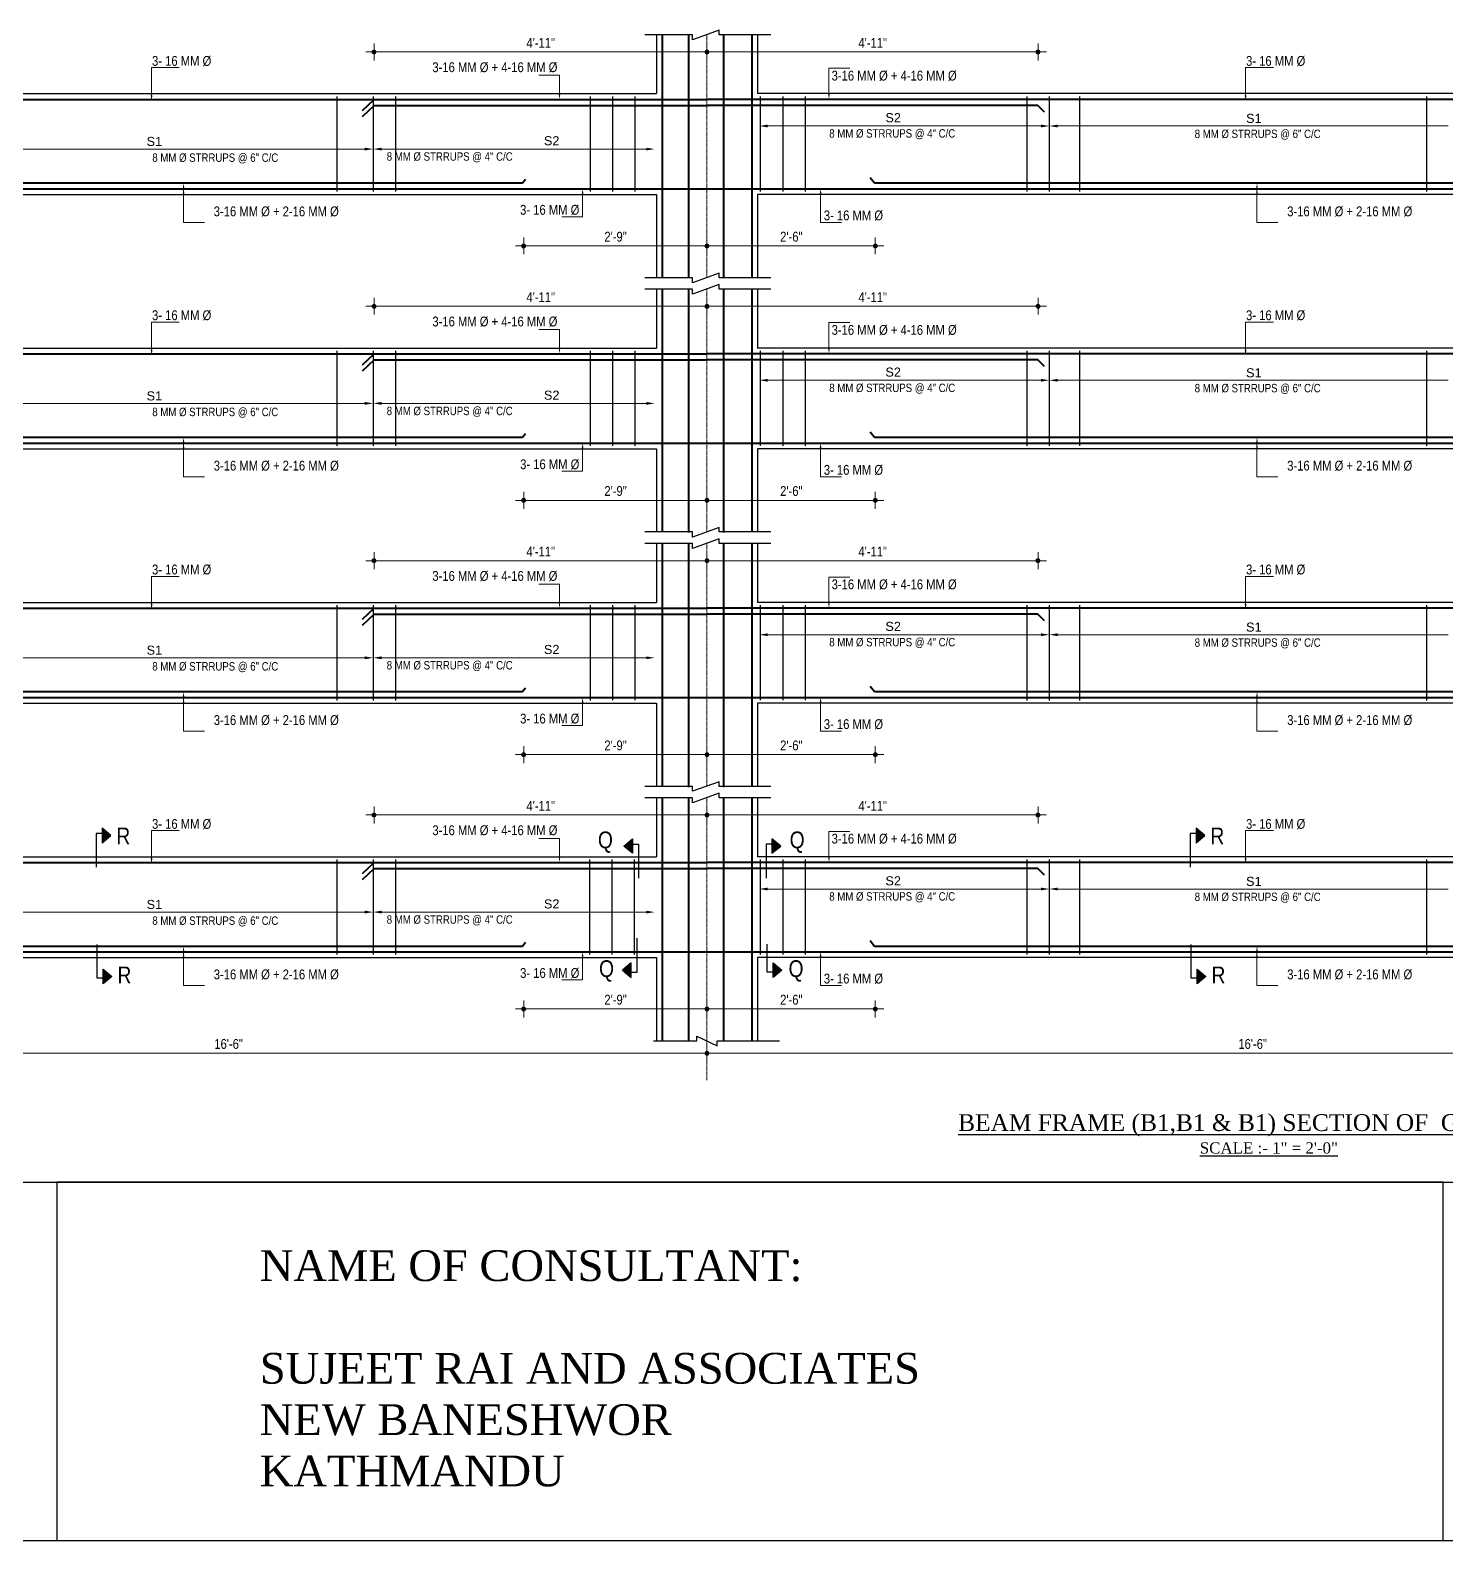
# Model space of a CAD drawing. Header units: inches. Extents: x 57837 to 133168, y 6972 to 27776.
# Drawn here: x 66956 to 67967, y 12808 to 13888 of the extents above; entities that cross this region are included whole.
import ezdxf

# ---------------------------------------------------------------- set-up
doc = ezdxf.new("R2010")
doc.units = ezdxf.units.IN
doc.header["$MEASUREMENT"] = 0
doc.linetypes.add('CENTER', pattern=[2, 1.25, -0.25, 0.25, -0.25])
doc.linetypes.add('CENTER2', pattern=[1.125, 0.75, -0.125, 0.125, -0.125])
for name, color, linetype, lineweight in [('CENTER', 9, 'CENTER', 5), ('DIM', 2, 'Continuous', 13), ('ROD', 1, 'Continuous', 40), ('STIRRUPS', 4, 'Continuous', 30)]:
    doc.layers.add(name, color=color, linetype=linetype, lineweight=lineweight)
for name, color, linetype in [('elevation', 3, 'Continuous'), ('text', 255, 'Continuous'), ('walls', 32, 'Continuous')]:
    doc.layers.add(name, color=color, linetype=linetype)
doc.styles.add('Arial', font='arial.ttf', dxfattribs={"height": 6.5})
doc.styles.get("Standard").update_dxf_attribs({"font": 'ARIALN.TTF', "height": 7})
doc.styles.add('style1', font='times.ttf', dxfattribs={"height": 8})

msp = doc.modelspace()

# ---------------------------------------------------------------- hatches: boundary and pattern name
at = {"lineweight": 13}
h = msp.add_hatch(color=256, dxfattribs=at)
edge = h.paths.add_edge_path()
edge.add_arc((67201.7, 13872), 1.42, 180, 540)
h = msp.add_hatch(color=256, dxfattribs=at)
edge = h.paths.add_edge_path()
edge.add_arc((67439.5, 13872), 1.42, 180, 540)
h = msp.add_hatch(color=256, dxfattribs=at)
edge = h.paths.add_edge_path()
edge.add_arc((67439.5, 13872), 1.42, 0, 360)
h = msp.add_hatch(color=256, dxfattribs=at)
edge = h.paths.add_edge_path()
edge.add_arc((67676.1, 13872), 1.42, 0, 360)
h = msp.add_hatch(color=256, dxfattribs=at)
edge = h.paths.add_edge_path()
edge.add_arc((67308.6, 13733.4), 1.42, 180, 540)
h = msp.add_hatch(color=256, dxfattribs=at)
edge = h.paths.add_edge_path()
edge.add_arc((67439.5, 13733.4), 1.42, 180, 540)
h = msp.add_hatch(color=256, dxfattribs=at)
edge = h.paths.add_edge_path()
edge.add_arc((67439.5, 13733.4), 1.42, 0, 360)
h = msp.add_hatch(color=256, dxfattribs=at)
edge = h.paths.add_edge_path()
edge.add_arc((67559.8, 13733.4), 1.42, 0, 360)
h = msp.add_hatch(color=256, dxfattribs=at)
edge = h.paths.add_edge_path()
edge.add_arc((67201.7, 13690.3), 1.42, 180, 540)
h = msp.add_hatch(color=256, dxfattribs=at)
edge = h.paths.add_edge_path()
edge.add_arc((67439.5, 13690.3), 1.42, 180, 540)
h = msp.add_hatch(color=256, dxfattribs=at)
edge = h.paths.add_edge_path()
edge.add_arc((67439.5, 13690.3), 1.42, 0, 360)
h = msp.add_hatch(color=256, dxfattribs=at)
edge = h.paths.add_edge_path()
edge.add_arc((67676.1, 13690.3), 1.42, 0, 360)
h = msp.add_hatch(color=256, dxfattribs=at)
edge = h.paths.add_edge_path()
edge.add_arc((67308.6, 13551.6), 1.42, 180, 540)
h = msp.add_hatch(color=256, dxfattribs=at)
edge = h.paths.add_edge_path()
edge.add_arc((67439.5, 13551.6), 1.42, 0, 360)
h = msp.add_hatch(color=256, dxfattribs=at)
edge = h.paths.add_edge_path()
edge.add_arc((67439.5, 13551.6), 1.42, 180, 540)
h = msp.add_hatch(color=256, dxfattribs=at)
edge = h.paths.add_edge_path()
edge.add_arc((67559.8, 13551.6), 1.42, 0, 360)
h = msp.add_hatch(color=256, dxfattribs=at)
edge = h.paths.add_edge_path()
edge.add_arc((67201.7, 13508.5), 1.42, 180, 540)
h = msp.add_hatch(color=256, dxfattribs=at)
edge = h.paths.add_edge_path()
edge.add_arc((67439.5, 13508.5), 1.42, 180, 540)
h = msp.add_hatch(color=256, dxfattribs=at)
edge = h.paths.add_edge_path()
edge.add_arc((67439.5, 13508.5), 1.42, 0, 360)
h = msp.add_hatch(color=256, dxfattribs=at)
edge = h.paths.add_edge_path()
edge.add_arc((67676.1, 13508.5), 1.42, 0, 360)
h = msp.add_hatch(color=256, dxfattribs=at)
edge = h.paths.add_edge_path()
edge.add_arc((67308.6, 13369.9), 1.42, 180, 540)
h = msp.add_hatch(color=256, dxfattribs=at)
edge = h.paths.add_edge_path()
edge.add_arc((67439.5, 13369.9), 1.42, 0, 360)
h = msp.add_hatch(color=256, dxfattribs=at)
edge = h.paths.add_edge_path()
edge.add_arc((67439.5, 13369.9), 1.42, 180, 540)
h = msp.add_hatch(color=256, dxfattribs=at)
edge = h.paths.add_edge_path()
edge.add_arc((67559.8, 13369.9), 1.42, 0, 360)
h = msp.add_hatch(color=256, dxfattribs=at)
edge = h.paths.add_edge_path()
edge.add_arc((67201.7, 13326.8), 1.42, 180, 540)
h = msp.add_hatch(color=256, dxfattribs=at)
edge = h.paths.add_edge_path()
edge.add_arc((67439.5, 13326.8), 1.42, 180, 540)
h = msp.add_hatch(color=256, dxfattribs=at)
edge = h.paths.add_edge_path()
edge.add_arc((67439.5, 13326.8), 1.42, 0, 360)
h = msp.add_hatch(color=256, dxfattribs=at)
edge = h.paths.add_edge_path()
edge.add_arc((67676.1, 13326.8), 1.42, 0, 360)
h = msp.add_hatch(color=256, dxfattribs=at)
edge = h.paths.add_edge_path()
edge.add_arc((67308.6, 13188.2), 1.42, 180, 540)
h = msp.add_hatch(color=256, dxfattribs=at)
edge = h.paths.add_edge_path()
edge.add_arc((67439.5, 13188.2), 1.42, 0, 360)
h = msp.add_hatch(color=256, dxfattribs=at)
edge = h.paths.add_edge_path()
edge.add_arc((67439.5, 13188.2), 1.42, 180, 540)
h = msp.add_hatch(color=256, dxfattribs=at)
edge = h.paths.add_edge_path()
edge.add_arc((67559.8, 13188.2), 1.42, 0, 360)
h = msp.add_hatch(color=256, dxfattribs=at)
edge = h.paths.add_edge_path()
edge.add_arc((67439.5, 13156.5), 1.42, 180, 540)
h = msp.add_hatch(color=256, dxfattribs=at)
edge = h.paths.add_edge_path()
edge.add_arc((67439.5, 13156.5), 1.42, 0, 360)
at = {"layer": 'text'}
for points in [[(67013.5, 13312.2), (67007.3, 13317.4), (67007.3, 13307)], [(67380, 13304.6), (67386.2, 13309.8), (67386.2, 13299.4)], [(67492.2, 13304.6), (67485.9, 13309.8), (67485.9, 13299.4)], [(67795.2, 13312.2), (67789, 13317.4), (67789, 13307)], [(67014.3, 13211.4), (67008.1, 13206.2), (67008.1, 13216.6)], [(67379.2, 13215.9), (67385.4, 13210.7), (67385.4, 13221.1)], [(67493, 13215.9), (67486.7, 13210.7), (67486.7, 13221.1)], [(67796, 13211.4), (67789.8, 13206.2), (67789.8, 13216.6)]]:
    msp.add_hatch(color=256, dxfattribs=at).paths.add_polyline_path(points)

# ---------------------------------------------------------------- linework, layer by layer
for p, q in [((67403.5, 13884.3), (67403.5, 13842.2)), ((67403.5, 13884.3), (67403.5, 13842.2)), ((67475.5, 13884.3), (67475.5, 13842.2)), ((67475.5, 13884.3), (67475.5, 13842.2)), ((67475.5, 13884.3), (67475.5, 13842.2)), ((67475.5, 13884.3), (67475.5, 13842.5)), ((67475.5, 13884.3), (67475.5, 13842.2)), ((66732.3, 13842.2), (67403.5, 13842.2)), ((68135.9, 13842.2), (67475.5, 13842.2)), ((66684.4, 13770.2), (67403.5, 13770.2)), ((67403.5, 13770.2), (67403.5, 13710.7)), ((67403.5, 13770.2), (67403.5, 13710.7)), ((67403.5, 13770.2), (67403.5, 13710.7)), ((67475.5, 13770.2), (67475.5, 13710.7)), ((68183.8, 13770.2), (67475.5, 13770.2)), ((67475.5, 13770.2), (67475.5, 13710.7)), ((67475.5, 13770.2), (67475.5, 13710.7)), ((67475.5, 13770.2), (67475.5, 13710.7)), ((67403.5, 13702.6), (67403.5, 13660.4)), ((67403.5, 13702.6), (67403.5, 13660.4)), ((67475.5, 13702.6), (67475.5, 13660.4)), ((67475.5, 13702.6), (67475.5, 13660.4)), ((67475.5, 13702.6), (67475.5, 13660.4)), ((67475.5, 13702.6), (67475.5, 13660.8)), ((67475.5, 13702.6), (67475.5, 13660.4)), ((66732.3, 13660.4), (67403.5, 13660.4)), ((68135.9, 13660.4), (67475.5, 13660.4)), ((66684.4, 13588.4), (67403.5, 13588.4)), ((67403.5, 13588.4), (67403.5, 13529)), ((67403.5, 13588.4), (67403.5, 13529)), ((67403.5, 13588.4), (67403.5, 13529)), ((67475.5, 13588.4), (67475.5, 13529)), ((68183.8, 13588.4), (67475.5, 13588.4)), ((67475.5, 13588.4), (67475.5, 13529)), ((67475.5, 13588.4), (67475.5, 13529)), ((67475.5, 13588.4), (67475.5, 13529)), ((67403.5, 13520.8), (67403.5, 13478.7)), ((67403.5, 13520.8), (67403.5, 13478.7)), ((67475.5, 13520.8), (67475.5, 13478.7)), ((67475.5, 13520.8), (67475.5, 13478.7)), ((67475.5, 13520.8), (67475.5, 13478.7)), ((67475.5, 13520.8), (67475.5, 13479.1)), ((67475.5, 13520.8), (67475.5, 13478.7)), ((66732.3, 13478.7), (67403.5, 13478.7)), ((68135.9, 13478.7), (67475.5, 13478.7)), ((66684.4, 13406.7), (67403.5, 13406.7)), ((67403.5, 13406.7), (67403.5, 13347.2)), ((67403.5, 13406.7), (67403.5, 13347.2)), ((67403.5, 13406.7), (67403.5, 13347.2)), ((67475.5, 13406.7), (67475.5, 13347.2)), ((68183.8, 13406.7), (67475.5, 13406.7)), ((67475.5, 13406.7), (67475.5, 13347.2)), ((67475.5, 13406.7), (67475.5, 13347.2)), ((67475.5, 13406.7), (67475.5, 13347.2)), ((67403.5, 13339.1), (67403.5, 13297)), ((67403.5, 13339.1), (67403.5, 13297)), ((67475.5, 13339.1), (67475.5, 13297)), ((67475.5, 13339.1), (67475.5, 13297)), ((67475.5, 13339.1), (67475.5, 13297)), ((67475.5, 13339.1), (67475.5, 13297.3)), ((67475.5, 13339.1), (67475.5, 13297)), ((66732.3, 13297), (67403.5, 13297)), ((68135.9, 13297), (67475.5, 13297)), ((66684.4, 13225), (67403.5, 13225)), ((67403.5, 13225), (67403.5, 13165.5)), ((67403.5, 13225), (67403.5, 13165.5)), ((67403.5, 13225), (67403.5, 13165.5)), ((67475.5, 13225), (67475.5, 13165.5)), ((68183.8, 13225), (67475.5, 13225)), ((67475.5, 13225), (67475.5, 13165.5)), ((67475.5, 13225), (67475.5, 13165.5)), ((67475.5, 13225), (67475.5, 13165.5)), ((66073.9, 13064.4), (69398.3, 13064.4)), ((67965.6, 13064.4), (66974.9, 13064.4)), ((66974.9, 13064.4), (66974.9, 12808.2)), ((67965.6, 12808.2), (67965.6, 13064.4))]:
    msp.add_line(p, q)
at = {"lineweight": 13}
for p, q in [((67207.7, 13872), (67195.7, 13872)), ((67201.7, 13866), (67201.7, 13878)), ((67445.5, 13872), (67433.5, 13872)), ((67433.5, 13872), (67445.5, 13872)), ((67439.5, 13866), (67439.5, 13878)), ((67439.5, 13878), (67439.5, 13866)), ((67670.1, 13872), (67682.1, 13872)), ((67676.1, 13878), (67676.1, 13866)), ((67314.6, 13733.4), (67302.6, 13733.4)), ((67308.6, 13727.4), (67308.6, 13739.4)), ((67445.5, 13733.4), (67433.5, 13733.4)), ((67433.5, 13733.4), (67445.5, 13733.4)), ((67439.5, 13727.4), (67439.5, 13739.4)), ((67439.5, 13739.4), (67439.5, 13727.4)), ((67553.8, 13733.4), (67565.8, 13733.4)), ((67559.8, 13739.4), (67559.8, 13727.4)), ((67207.7, 13690.3), (67195.7, 13690.3)), ((67201.7, 13684.3), (67201.7, 13696.3)), ((67445.5, 13690.3), (67433.5, 13690.3)), ((67433.5, 13690.3), (67445.5, 13690.3)), ((67439.5, 13684.3), (67439.5, 13696.3)), ((67439.5, 13696.3), (67439.5, 13684.3)), ((67670.1, 13690.3), (67682.1, 13690.3)), ((67676.1, 13696.3), (67676.1, 13684.3)), ((67308.6, 13545.6), (67308.6, 13557.6)), ((67439.5, 13557.6), (67439.5, 13545.6)), ((67439.5, 13545.6), (67439.5, 13557.6)), ((67559.8, 13557.6), (67559.8, 13545.6)), ((67314.6, 13551.6), (67302.6, 13551.6)), ((67433.5, 13551.6), (67445.5, 13551.6)), ((67445.5, 13551.6), (67433.5, 13551.6)), ((67553.8, 13551.6), (67565.8, 13551.6)), ((67201.7, 13502.5), (67201.7, 13514.5)), ((67439.5, 13502.5), (67439.5, 13514.5)), ((67439.5, 13514.5), (67439.5, 13502.5)), ((67676.1, 13514.5), (67676.1, 13502.5)), ((67207.7, 13508.5), (67195.7, 13508.5)), ((67445.5, 13508.5), (67433.5, 13508.5)), ((67433.5, 13508.5), (67445.5, 13508.5)), ((67670.1, 13508.5), (67682.1, 13508.5)), ((67308.6, 13363.9), (67308.6, 13375.9)), ((67439.5, 13375.9), (67439.5, 13363.9)), ((67439.5, 13363.9), (67439.5, 13375.9)), ((67559.8, 13375.9), (67559.8, 13363.9)), ((67314.6, 13369.9), (67302.6, 13369.9)), ((67433.5, 13369.9), (67445.5, 13369.9)), ((67445.5, 13369.9), (67433.5, 13369.9)), ((67553.8, 13369.9), (67565.8, 13369.9)), ((67201.7, 13320.8), (67201.7, 13332.8)), ((67439.5, 13320.8), (67439.5, 13332.8)), ((67439.5, 13332.8), (67439.5, 13320.8)), ((67676.1, 13332.8), (67676.1, 13320.8)), ((67207.7, 13326.8), (67195.7, 13326.8)), ((67445.5, 13326.8), (67433.5, 13326.8)), ((67433.5, 13326.8), (67445.5, 13326.8)), ((67670.1, 13326.8), (67682.1, 13326.8)), ((67308.6, 13182.2), (67308.6, 13194.2)), ((67439.5, 13194.2), (67439.5, 13182.2)), ((67439.5, 13182.2), (67439.5, 13194.2)), ((67559.8, 13194.2), (67559.8, 13182.2)), ((67314.6, 13188.2), (67302.6, 13188.2)), ((67433.5, 13188.2), (67445.5, 13188.2)), ((67445.5, 13188.2), (67433.5, 13188.2)), ((67553.8, 13188.2), (67565.8, 13188.2)), ((67439.5, 13150.5), (67439.5, 13162.5)), ((67439.5, 13162.5), (67439.5, 13150.5)), ((67445.5, 13156.5), (67433.5, 13156.5)), ((67433.5, 13156.5), (67445.5, 13156.5))]:
    msp.add_line(p, q, dxfattribs=at)
at = {"color": 1}
msp.add_line((69398.3, 12808.2), (66073.9, 12808.2), dxfattribs=at)
at = {"lineweight": 13}
for centre in [(67201.7, 13872), (67439.5, 13872), (67439.5, 13872), (67676.1, 13872), (67308.6, 13733.4), (67439.5, 13733.4), (67439.5, 13733.4), (67559.8, 13733.4), (67201.7, 13690.3), (67439.5, 13690.3), (67439.5, 13690.3), (67676.1, 13690.3), (67308.6, 13551.6), (67439.5, 13551.6), (67439.5, 13551.6), (67559.8, 13551.6), (67201.7, 13508.5), (67439.5, 13508.5), (67439.5, 13508.5), (67676.1, 13508.5), (67308.6, 13369.9), (67439.5, 13369.9), (67439.5, 13369.9), (67559.8, 13369.9), (67201.7, 13326.8), (67439.5, 13326.8), (67439.5, 13326.8), (67676.1, 13326.8), (67308.6, 13188.2), (67439.5, 13188.2), (67439.5, 13188.2), (67559.8, 13188.2), (67439.5, 13156.5), (67439.5, 13156.5)]:
    msp.add_circle(centre, 1.42, dxfattribs=at)
at = {"layer": 'CENTER', "linetype": 'CENTER2', "lineweight": 5}
for p, q in [((67439.5, 13884.5), (67439.5, 13710.5)), ((67439.5, 13702.7), (67439.5, 13528.8)), ((67439.5, 13521), (67439.5, 13347.1)), ((67439.5, 13339.3), (67439.5, 13137.4))]:
    msp.add_line(p, q, dxfattribs=at)
at = {"layer": 'DIM'}
for p, q in [((67435.5, 13872), (67205.7, 13872)), ((67672.1, 13872), (67443.5, 13872)), ((67435.5, 13733.4), (67312.6, 13733.4)), ((67443.5, 13733.4), (67555.8, 13733.4)), ((67435.5, 13690.3), (67205.7, 13690.3)), ((67672.1, 13690.3), (67443.5, 13690.3)), ((67435.5, 13551.6), (67312.6, 13551.6)), ((67443.5, 13551.6), (67555.8, 13551.6)), ((67435.5, 13508.5), (67205.7, 13508.5)), ((67672.1, 13508.5), (67443.5, 13508.5)), ((67435.5, 13369.9), (67312.6, 13369.9)), ((67443.5, 13369.9), (67555.8, 13369.9)), ((67435.5, 13326.8), (67205.7, 13326.8)), ((67672.1, 13326.8), (67443.5, 13326.8)), ((67435.5, 13188.2), (67312.6, 13188.2)), ((67443.5, 13188.2), (67555.8, 13188.2)), ((67435.5, 13156.5), (66652.4, 13156.5)), ((67443.5, 13156.5), (68215.8, 13156.5))]:
    msp.add_line(p, q, dxfattribs=at)
at = {"layer": 'DIM', "lineweight": 13}
for p, q in [((67042.7, 13841.1), (67042.7, 13860.8)), ((67042.7, 13860.8), (67062.5, 13860.8)), ((67824.4, 13841.1), (67824.4, 13860.8)), ((67824.4, 13860.8), (67844.2, 13860.8)), ((67042.7, 13659.3), (67042.7, 13679)), ((67042.7, 13679), (67062.5, 13679)), ((67824.4, 13659.3), (67824.4, 13679)), ((67824.4, 13679), (67844.2, 13679)), ((67042.7, 13477.6), (67042.7, 13497.3)), ((67042.7, 13497.3), (67062.5, 13497.3)), ((67824.4, 13477.6), (67824.4, 13497.3)), ((67824.4, 13497.3), (67844.2, 13497.3)), ((67042.7, 13295.9), (67042.7, 13315.6)), ((67042.7, 13315.6), (67062.5, 13315.6)), ((67824.4, 13295.9), (67824.4, 13315.6)), ((67824.4, 13315.6), (67844.2, 13315.6))]:
    msp.add_line(p, q, dxfattribs=at)
at = {"layer": 'DIM', "ltscale": 3}
for p, q in [((67526.7, 13842.3), (67526.7, 13860.3)), ((67526.7, 13860.3), (67541.5, 13860.3)), ((67334.1, 13855.3), (67319.3, 13855.3)), ((67334.1, 13842.3), (67334.1, 13855.3)), ((67526.7, 13660.6), (67526.7, 13678.6)), ((67526.7, 13678.6), (67541.5, 13678.6)), ((67334.1, 13673.6), (67319.3, 13673.6)), ((67334.1, 13660.6), (67334.1, 13673.6)), ((67526.7, 13478.8), (67526.7, 13496.8)), ((67526.7, 13496.8), (67541.5, 13496.8)), ((67334.1, 13491.8), (67319.3, 13491.8)), ((67334.1, 13478.8), (67334.1, 13491.8)), ((67334.1, 13310.1), (67319.3, 13310.1)), ((67334.1, 13297.1), (67334.1, 13310.1)), ((67526.7, 13297.1), (67526.7, 13315.1)), ((67526.7, 13315.1), (67541.5, 13315.1))]:
    msp.add_line(p, q, dxfattribs=at)
at = {"layer": 'DIM', "lineweight": 9}
for p, q in [((67482.9, 13819.1), (67678.1, 13819.1)), ((67969.2, 13819.1), (67690.1, 13819.1)), ((66893, 13802.6), (67195, 13802.6)), ((67396.1, 13802.6), (67207, 13802.6)), ((67482.9, 13637.4), (67678.1, 13637.4)), ((67969.2, 13637.4), (67690.1, 13637.4)), ((66893, 13620.9), (67195, 13620.9)), ((67396.1, 13620.9), (67207, 13620.9)), ((67482.9, 13455.6), (67678.1, 13455.6)), ((67969.2, 13455.6), (67690.1, 13455.6)), ((66893, 13439.1), (67195, 13439.1)), ((67396.1, 13439.1), (67207, 13439.1)), ((67482.9, 13273.9), (67678.1, 13273.9)), ((67969.2, 13273.9), (67690.1, 13273.9)), ((66893, 13257.4), (67195, 13257.4)), ((67396.1, 13257.4), (67207, 13257.4))]:
    msp.add_line(p, q, dxfattribs=at)
at = {"layer": 'DIM', "ltscale": 3, "extrusion": (0, 0, -1)}
for p, q in [((67065.5, 13774.2), (67065.5, 13750.2)), ((67832.5, 13774.2), (67832.5, 13750.2)), ((67065.5, 13770.2), (67065.5, 13750.2)), ((67350.6, 13770.2), (67350.6, 13754.2)), ((67520.7, 13770.2), (67520.7, 13750.2)), ((67832.5, 13770.2), (67832.5, 13750.2)), ((67350.6, 13754.2), (67335.8, 13754.2)), ((67065.5, 13750.2), (67080.4, 13750.2)), ((67065.5, 13750.2), (67080.4, 13750.2)), ((67520.7, 13750.2), (67535.6, 13750.2)), ((67832.5, 13750.2), (67847.4, 13750.2)), ((67832.5, 13750.2), (67847.4, 13750.2)), ((67065.5, 13592.5), (67065.5, 13568.5)), ((67832.5, 13592.5), (67832.5, 13568.5)), ((67065.5, 13588.5), (67065.5, 13568.5)), ((67350.6, 13588.5), (67350.6, 13572.5)), ((67520.7, 13588.5), (67520.7, 13568.5)), ((67832.5, 13588.5), (67832.5, 13568.5)), ((67065.5, 13568.5), (67080.4, 13568.5)), ((67065.5, 13568.5), (67080.4, 13568.5)), ((67350.6, 13572.5), (67335.8, 13572.5)), ((67520.7, 13568.5), (67535.6, 13568.5)), ((67832.5, 13568.5), (67847.4, 13568.5)), ((67832.5, 13568.5), (67847.4, 13568.5)), ((67065.5, 13410.7), (67065.5, 13386.7)), ((67065.5, 13406.7), (67065.5, 13386.7)), ((67350.6, 13406.7), (67350.6, 13390.7)), ((67520.7, 13406.7), (67520.7, 13386.7)), ((67832.5, 13410.7), (67832.5, 13386.7)), ((67832.5, 13406.7), (67832.5, 13386.7)), ((67065.5, 13386.7), (67080.4, 13386.7)), ((67065.5, 13386.7), (67080.4, 13386.7)), ((67350.6, 13390.7), (67335.8, 13390.7)), ((67520.7, 13386.7), (67535.6, 13386.7)), ((67832.5, 13386.7), (67847.4, 13386.7)), ((67832.5, 13386.7), (67847.4, 13386.7)), ((67065.5, 13229), (67065.5, 13205)), ((67065.5, 13225), (67065.5, 13205)), ((67350.6, 13225), (67350.6, 13209)), ((67520.7, 13225), (67520.7, 13205)), ((67832.5, 13229), (67832.5, 13205)), ((67832.5, 13225), (67832.5, 13205)), ((67065.5, 13205), (67080.4, 13205)), ((67065.5, 13205), (67080.4, 13205)), ((67350.6, 13209), (67335.8, 13209)), ((67520.7, 13205), (67535.6, 13205)), ((67832.5, 13205), (67847.4, 13205)), ((67832.5, 13205), (67847.4, 13205))]:
    msp.add_line(p, q, dxfattribs=at)
at = {"layer": 'DIM', "lineweight": 13}
for points in [[(67043.3, 13841.1), (67042.7, 13837.1), (67042, 13841.1)], [(67825, 13841.1), (67824.4, 13837.1), (67823.7, 13841.1)], [(67043.3, 13659.3), (67042.7, 13655.3), (67042, 13659.3)], [(67825, 13659.3), (67824.4, 13655.3), (67823.7, 13659.3)], [(67043.3, 13477.6), (67042.7, 13473.6), (67042, 13477.6)], [(67825, 13477.6), (67824.4, 13473.6), (67823.7, 13477.6)], [(67043.3, 13295.9), (67042.7, 13291.9), (67042, 13295.9)], [(67825, 13295.9), (67824.4, 13291.9), (67823.7, 13295.9)]]:
    msp.add_solid(points, dxfattribs=at)
at = {"layer": 'DIM', "ltscale": 3}
for points in [[(67334.8, 13842.3), (67334.1, 13838.3), (67333.5, 13842.3)], [(67527.3, 13842.3), (67526.7, 13838.3), (67526, 13842.3)], [(67334.8, 13660.6), (67334.1, 13656.6), (67333.5, 13660.6)], [(67527.3, 13660.6), (67526.7, 13656.6), (67526, 13660.6)], [(67334.8, 13478.8), (67334.1, 13474.8), (67333.5, 13478.8)], [(67527.3, 13478.8), (67526.7, 13474.8), (67526, 13478.8)], [(67334.8, 13297.1), (67334.1, 13293.1), (67333.5, 13297.1)], [(67527.3, 13297.1), (67526.7, 13293.1), (67526, 13297.1)]]:
    msp.add_solid(points, dxfattribs=at)
at = {"layer": 'DIM'}
for points in [[(67482.9, 13820.1), (67482.9, 13818.1), (67476.9, 13819.1)], [(67678.1, 13820.1), (67678.1, 13818.1), (67684.1, 13819.1)], [(67690.1, 13820.1), (67690.1, 13818.1), (67684.1, 13819.1)], [(67195, 13803.6), (67195, 13801.6), (67201, 13802.6)], [(67207, 13803.6), (67207, 13801.6), (67201, 13802.6)], [(67396.1, 13803.6), (67396.1, 13801.6), (67402.1, 13802.6)], [(67482.9, 13638.4), (67482.9, 13636.4), (67476.9, 13637.4)], [(67678.1, 13638.4), (67678.1, 13636.4), (67684.1, 13637.4)], [(67690.1, 13638.4), (67690.1, 13636.4), (67684.1, 13637.4)], [(67195, 13621.9), (67195, 13619.9), (67201, 13620.9)], [(67207, 13621.9), (67207, 13619.9), (67201, 13620.9)], [(67396.1, 13621.9), (67396.1, 13619.9), (67402.1, 13620.9)], [(67482.9, 13456.6), (67482.9, 13454.6), (67476.9, 13455.6)], [(67678.1, 13456.6), (67678.1, 13454.6), (67684.1, 13455.6)], [(67690.1, 13456.6), (67690.1, 13454.6), (67684.1, 13455.6)], [(67195, 13440.1), (67195, 13438.1), (67201, 13439.1)], [(67207, 13440.1), (67207, 13438.1), (67201, 13439.1)], [(67396.1, 13440.1), (67396.1, 13438.1), (67402.1, 13439.1)], [(67482.9, 13274.9), (67482.9, 13272.9), (67476.9, 13273.9)], [(67678.1, 13274.9), (67678.1, 13272.9), (67684.1, 13273.9)], [(67690.1, 13274.9), (67690.1, 13272.9), (67684.1, 13273.9)], [(67195, 13258.4), (67195, 13256.4), (67201, 13257.4)], [(67207, 13258.4), (67207, 13256.4), (67201, 13257.4)], [(67396.1, 13258.4), (67396.1, 13256.4), (67402.1, 13257.4)]]:
    msp.add_solid(points, dxfattribs=at)
at = {"layer": 'DIM', "ltscale": 3, "extrusion": (0, 0, -1)}
for points in [[(-67066.2, 13774.2), (-67065.5, 13778.2), (-67064.9, 13774.2)], [(-67066.2, 13770.2), (-67065.5, 13774.2), (-67064.9, 13770.2)], [(-67351.3, 13770.2), (-67350.6, 13774.2), (-67350, 13770.2)], [(-67521.4, 13770.2), (-67520.7, 13774.2), (-67520, 13770.2)], [(-67833.2, 13774.2), (-67832.5, 13778.2), (-67831.9, 13774.2)], [(-67833.2, 13770.2), (-67832.5, 13774.2), (-67831.9, 13770.2)], [(-67066.2, 13592.5), (-67065.5, 13596.5), (-67064.9, 13592.5)], [(-67066.2, 13588.5), (-67065.5, 13592.5), (-67064.9, 13588.5)], [(-67351.3, 13588.5), (-67350.6, 13592.5), (-67350, 13588.5)], [(-67521.4, 13588.5), (-67520.7, 13592.5), (-67520, 13588.5)], [(-67833.2, 13592.5), (-67832.5, 13596.5), (-67831.9, 13592.5)], [(-67833.2, 13588.5), (-67832.5, 13592.5), (-67831.9, 13588.5)], [(-67066.2, 13410.7), (-67065.5, 13414.7), (-67064.9, 13410.7)], [(-67066.2, 13406.7), (-67065.5, 13410.7), (-67064.9, 13406.7)], [(-67351.3, 13406.7), (-67350.6, 13410.7), (-67350, 13406.7)], [(-67521.4, 13406.7), (-67520.7, 13410.7), (-67520, 13406.7)], [(-67833.2, 13410.7), (-67832.5, 13414.7), (-67831.9, 13410.7)], [(-67833.2, 13406.7), (-67832.5, 13410.7), (-67831.9, 13406.7)], [(-67066.2, 13229), (-67065.5, 13233), (-67064.9, 13229)], [(-67833.2, 13229), (-67832.5, 13233), (-67831.9, 13229)], [(-67066.2, 13225), (-67065.5, 13229), (-67064.9, 13225)], [(-67351.3, 13225), (-67350.6, 13229), (-67350, 13225)], [(-67521.4, 13225), (-67520.7, 13229), (-67520, 13225)], [(-67833.2, 13225), (-67832.5, 13229), (-67831.9, 13225)]]:
    msp.add_solid(points, dxfattribs=at)
at = {"layer": 'elevation'}
for p, q in [((67403.5, 13884.3), (67403.5, 13842.5)), ((67475.5, 13884.3), (67475.5, 13842.5)), ((67471.5, 13840.5), (67471.5, 13800.5)), ((67403.5, 13702.6), (67403.5, 13660.8)), ((67475.5, 13702.6), (67475.5, 13660.8)), ((67471.5, 13658.8), (67471.5, 13618.8)), ((67403.5, 13520.8), (67403.5, 13479.1)), ((67475.5, 13520.8), (67475.5, 13479.1)), ((67471.5, 13477.1), (67471.5, 13437.1)), ((67403.5, 13339.1), (67403.5, 13297.3)), ((67475.5, 13339.1), (67475.5, 13297.3)), ((67471.5, 13295.3), (67471.5, 13255.3))]:
    msp.add_line(p, q, dxfattribs=at)
at = {"layer": 'ROD'}
for p, q in [((67407.5, 13884.3), (67407.5, 13710.7)), ((67407.5, 13884.3), (67407.5, 13710.7)), ((67426.4, 13883.9), (67426.4, 13710.3)), ((67451.4, 13883.9), (67451.4, 13710.3)), ((67471.5, 13884.3), (67471.5, 13710.7)), ((67471.5, 13884.3), (67471.5, 13710.7)), ((67471.5, 13884.3), (67471.5, 13710.7)), ((67471.5, 13884.3), (67471.5, 13710.7)), ((66648.4, 13838), (67439.5, 13838)), ((67193.4, 13830.1), (67201.6, 13838)), ((67201.6, 13838), (67439.5, 13838)), ((68219.8, 13838), (67439.5, 13838)), ((67193.4, 13826), (67201.6, 13833.8)), ((67201.6, 13833.8), (67439.5, 13833.8)), ((67675.8, 13833.8), (67439.5, 13833.8)), ((67680.8, 13829), (67675.8, 13833.8)), ((66616.4, 13774.3), (67439.5, 13774.2)), ((67307.6, 13778.2), (66771.3, 13778.2)), ((67309.9, 13780.9), (67307.6, 13778.2)), ((67439.5, 13774.2), (68123.2, 13774.2)), ((67559.1, 13778.2), (67556.1, 13782)), ((68101.4, 13778.2), (67559.1, 13778.2)), ((67407.5, 13702.6), (67407.5, 13529)), ((67407.5, 13702.6), (67407.5, 13529)), ((67426.4, 13702.2), (67426.4, 13528.6)), ((67451.4, 13702.2), (67451.4, 13528.6)), ((67471.5, 13702.6), (67471.5, 13529)), ((67471.5, 13702.6), (67471.5, 13529)), ((67471.5, 13702.6), (67471.5, 13529)), ((67471.5, 13702.6), (67471.5, 13529)), ((66648.4, 13656.3), (67439.5, 13656.2)), ((67193.4, 13648.4), (67201.6, 13656.3)), ((67201.6, 13656.3), (67439.5, 13656.2)), ((68219.8, 13656.2), (67439.5, 13656.2)), ((67193.4, 13644.2), (67201.6, 13652.1)), ((67201.6, 13652.1), (67439.5, 13652.1)), ((67675.8, 13652.1), (67439.5, 13652.1)), ((67680.8, 13647.3), (67675.8, 13652.1)), ((67559.1, 13596.4), (67556.1, 13600.3)), ((66616.4, 13592.6), (67439.5, 13592.4)), ((67307.6, 13596.4), (66771.3, 13596.4)), ((67309.9, 13599.1), (67307.6, 13596.4)), ((67439.5, 13592.4), (68123.2, 13592.4)), ((68101.4, 13596.4), (67559.1, 13596.4)), ((67407.5, 13520.8), (67407.5, 13347.2)), ((67407.5, 13520.8), (67407.5, 13347.2)), ((67426.4, 13520.3), (67426.4, 13346.7)), ((67451.4, 13520.3), (67451.4, 13346.7)), ((67471.5, 13520.8), (67471.5, 13347.2)), ((67471.5, 13520.8), (67471.5, 13347.2)), ((67471.5, 13520.8), (67471.5, 13347.2)), ((67471.5, 13520.8), (67471.5, 13347.2)), ((66622.1, 13474.6), (67439.5, 13474.5)), ((67193.4, 13466.7), (67201.6, 13474.5)), ((67193.4, 13462.5), (67201.6, 13470.3)), ((67201.6, 13474.5), (67439.5, 13474.5)), ((67201.6, 13470.3), (67439.5, 13470.3)), ((68219.8, 13474.5), (67439.5, 13474.5)), ((67675.8, 13470.3), (67439.5, 13470.3)), ((67680.8, 13465.5), (67675.8, 13470.3)), ((67309.9, 13417.4), (67307.6, 13414.7)), ((67559.1, 13414.7), (67556.1, 13418.5)), ((66622.1, 13410.8), (67439.5, 13410.7)), ((67307.6, 13414.7), (66771.3, 13414.7)), ((67439.5, 13410.7), (68123.2, 13410.7)), ((68101.4, 13414.7), (67559.1, 13414.7)), ((67407.5, 13339.1), (67407.5, 13165.5)), ((67407.5, 13339.1), (67407.5, 13165.5)), ((67426.4, 13338.7), (67426.4, 13165.1)), ((67451.4, 13338.7), (67451.4, 13165.1)), ((67471.5, 13339.1), (67471.5, 13165.5)), ((67471.5, 13339.1), (67471.5, 13165.5)), ((67471.5, 13339.1), (67471.5, 13165.5)), ((67471.5, 13339.1), (67471.5, 13165.5)), ((66448.3, 13292.8), (67439.5, 13292.8)), ((67193.4, 13284.9), (67201.6, 13292.8)), ((67193.4, 13280.8), (67201.6, 13288.6)), ((67201.6, 13292.8), (67439.5, 13292.8)), ((67201.6, 13288.6), (67439.5, 13288.6)), ((68219.8, 13292.8), (67439.5, 13292.8)), ((67675.8, 13288.6), (67439.5, 13288.6)), ((67680.8, 13283.8), (67675.8, 13288.6)), ((67307.6, 13232.9), (66771.3, 13232.9)), ((67309.9, 13235.7), (67307.6, 13232.9)), ((67559.1, 13232.9), (67556.1, 13236.8)), ((68101.4, 13232.9), (67559.1, 13232.9)), ((66619.2, 13229.1), (67439.5, 13229)), ((67439.5, 13229), (68123.2, 13229))]:
    msp.add_line(p, q, dxfattribs=at)
at = {"layer": 'STIRRUPS'}
for p, q in [((67175.1, 13840.2), (67175.1, 13772.2)), ((67201, 13840.2), (67201, 13772.2)), ((67217, 13840.2), (67217, 13772.2)), ((67217, 13840.2), (67217, 13772.2)), ((67356, 13840.2), (67356, 13772.2)), ((67372, 13840.2), (67372, 13772.2)), ((67388, 13840.2), (67388, 13772.2)), ((67477.6, 13840.2), (67477.6, 13772.4)), ((67477.6, 13840.2), (67477.6, 13772.4)), ((67493.6, 13840.2), (67493.6, 13772.2)), ((67509.6, 13840.2), (67509.6, 13772.2)), ((67668.1, 13840.2), (67668.1, 13772.2)), ((67684.1, 13840.2), (67684.1, 13772.2)), ((67684.1, 13840.2), (67684.1, 13772.2)), ((67705.6, 13840.2), (67705.6, 13772.2)), ((67705.6, 13840.2), (67705.6, 13772.2)), ((67953.7, 13840.2), (67953.7, 13772.2)), ((67953.7, 13840.2), (67953.7, 13772.2)), ((67175.1, 13658.5), (67175.1, 13590.5)), ((67201, 13658.5), (67201, 13590.5)), ((67217, 13658.5), (67217, 13590.5)), ((67217, 13658.5), (67217, 13590.5)), ((67356, 13658.5), (67356, 13590.5)), ((67372, 13658.5), (67372, 13590.5)), ((67388, 13658.5), (67388, 13590.5)), ((67477.6, 13658.5), (67477.6, 13590.6)), ((67477.6, 13658.5), (67477.6, 13590.6)), ((67493.6, 13658.5), (67493.6, 13590.5)), ((67509.6, 13658.5), (67509.6, 13590.5)), ((67668.1, 13658.5), (67668.1, 13590.5)), ((67684.1, 13658.5), (67684.1, 13590.5)), ((67684.1, 13658.5), (67684.1, 13590.5)), ((67705.6, 13658.5), (67705.6, 13590.5)), ((67705.6, 13658.5), (67705.6, 13590.5)), ((67953.7, 13658.5), (67953.7, 13590.5)), ((67953.7, 13658.5), (67953.7, 13590.5)), ((67175.1, 13476.7), (67175.1, 13408.7)), ((67201, 13476.7), (67201, 13408.7)), ((67217, 13476.7), (67217, 13408.7)), ((67217, 13476.7), (67217, 13408.7)), ((67356, 13476.7), (67356, 13408.7)), ((67372, 13476.8), (67372, 13408.8)), ((67388, 13476.8), (67388, 13408.8)), ((67477.6, 13476.8), (67477.6, 13408.9)), ((67477.6, 13476.8), (67477.6, 13408.9)), ((67493.6, 13476.8), (67493.6, 13408.8)), ((67509.6, 13476.8), (67509.6, 13408.8)), ((67668.1, 13476.7), (67668.1, 13408.7)), ((67684.1, 13476.7), (67684.1, 13408.7)), ((67684.1, 13476.7), (67684.1, 13408.7)), ((67705.6, 13476.7), (67705.6, 13408.7)), ((67705.6, 13476.7), (67705.6, 13408.7)), ((67953.7, 13476.7), (67953.7, 13408.7)), ((67953.7, 13476.7), (67953.7, 13408.7)), ((67175.1, 13295), (67175.1, 13227)), ((67201, 13295), (67201, 13227)), ((67217, 13295), (67217, 13227)), ((67217, 13295), (67217, 13227)), ((67355.5, 13295), (67355.5, 13227)), ((67371.5, 13295), (67371.5, 13227)), ((67387.5, 13295), (67387.5, 13227)), ((67477.6, 13295), (67477.6, 13227.2)), ((67477.6, 13295), (67477.6, 13227.2)), ((67493.6, 13295), (67493.6, 13227)), ((67509.6, 13295), (67509.6, 13227)), ((67668.1, 13295), (67668.1, 13227)), ((67684.1, 13295), (67684.1, 13227)), ((67684.1, 13295), (67684.1, 13227)), ((67705.6, 13295), (67705.6, 13227)), ((67705.6, 13295), (67705.6, 13227)), ((67953.7, 13295), (67953.7, 13227)), ((67953.7, 13295), (67953.7, 13227))]:
    msp.add_line(p, q, dxfattribs=at)
at = {"layer": 'text'}
for p, q in [((67005, 13313.6), (67003, 13313.6)), ((67003, 13313.6), (67003, 13289.4)), ((67007.3, 13313.6), (67005, 13313.6)), ((67013.5, 13312.2), (67007.3, 13317.4)), ((67007.3, 13317.4), (67007.3, 13307)), ((67007.3, 13307), (67013.5, 13312.2)), ((67380, 13304.6), (67386.2, 13309.8)), ((67386.2, 13309.8), (67386.2, 13299.4)), ((67492.2, 13304.6), (67485.9, 13309.8)), ((67485.9, 13309.8), (67485.9, 13299.4)), ((67786.7, 13313.6), (67784.7, 13313.6)), ((67784.7, 13313.6), (67784.7, 13289.4)), ((67789, 13313.6), (67786.7, 13313.6)), ((67795.2, 13312.2), (67789, 13317.4)), ((67789, 13317.4), (67789, 13307)), ((67789, 13307), (67795.2, 13312.2)), ((67386.2, 13299.4), (67380, 13304.6)), ((67386.2, 13305.9), (67388.5, 13305.9)), ((67388.5, 13305.9), (67390.5, 13305.9)), ((67390.5, 13305.9), (67390.5, 13281.7)), ((67483.7, 13305.9), (67481.7, 13305.9)), ((67481.7, 13305.9), (67481.7, 13281.7)), ((67485.9, 13305.9), (67483.7, 13305.9)), ((67485.9, 13299.4), (67492.2, 13304.6)), ((67003.8, 13210.1), (67003.8, 13234.3)), ((67389.7, 13214.5), (67389.7, 13238.8)), ((67482.5, 13214.5), (67482.5, 13234.5)), ((67785.5, 13210.1), (67785.5, 13234.3)), ((67008.1, 13206.2), (67008.1, 13216.6)), ((67008.1, 13216.6), (67014.3, 13211.4)), ((67014.3, 13211.4), (67008.1, 13206.2)), ((67385.4, 13221.1), (67379.2, 13215.9)), ((67379.2, 13215.9), (67385.4, 13210.7)), ((67385.4, 13210.7), (67385.4, 13221.1)), ((67385.4, 13214.5), (67387.7, 13214.5)), ((67387.7, 13214.5), (67389.7, 13214.5)), ((67484.5, 13214.5), (67482.5, 13214.5)), ((67486.7, 13214.5), (67484.5, 13214.5)), ((67486.7, 13210.7), (67486.7, 13221.1)), ((67486.7, 13221.1), (67493, 13215.9)), ((67493, 13215.9), (67486.7, 13210.7)), ((67789.8, 13206.2), (67789.8, 13216.6)), ((67789.8, 13216.6), (67796, 13211.4)), ((67796, 13211.4), (67789.8, 13206.2)), ((67005.8, 13210.1), (67003.8, 13210.1)), ((67008.1, 13210.1), (67005.8, 13210.1)), ((67787.5, 13210.1), (67785.5, 13210.1)), ((67789.8, 13210.1), (67787.5, 13210.1))]:
    msp.add_line(p, q, dxfattribs=at)
at = {"layer": 'walls', "color": 6}
for p, q in [((67429.1, 13884.3), (67395.1, 13884.3)), ((67448.2, 13887.5), (67429.1, 13880.7)), ((67429.1, 13880.7), (67429.1, 13884.3)), ((67448.2, 13884.3), (67448.2, 13887.5)), ((67485.2, 13884.3), (67448.2, 13884.3)), ((67429.1, 13710.7), (67395.1, 13710.7)), ((67448.2, 13713.9), (67429.1, 13707.1)), ((67429.1, 13707.1), (67429.1, 13710.7)), ((67448.2, 13710.7), (67448.2, 13713.9)), ((67485.2, 13710.7), (67448.2, 13710.7)), ((67429.1, 13702.6), (67395.1, 13702.6)), ((67448.2, 13705.8), (67429.1, 13699)), ((67429.1, 13699), (67429.1, 13702.6)), ((67448.2, 13702.6), (67448.2, 13705.8)), ((67485.2, 13702.6), (67448.2, 13702.6)), ((67429.1, 13529), (67395.1, 13529)), ((67448.2, 13532.2), (67429.1, 13525.4)), ((67429.1, 13525.4), (67429.1, 13529)), ((67448.2, 13529), (67448.2, 13532.2)), ((67485.2, 13529), (67448.2, 13529)), ((67429.1, 13520.8), (67395.1, 13520.8)), ((67448.2, 13524.1), (67429.1, 13517.3)), ((67429.1, 13517.3), (67429.1, 13520.8)), ((67448.2, 13520.8), (67448.2, 13524.1)), ((67485.2, 13520.8), (67448.2, 13520.8)), ((67429.1, 13347.2), (67395.1, 13347.2)), ((67448.2, 13350.5), (67429.1, 13343.7)), ((67429.1, 13343.7), (67429.1, 13347.2)), ((67448.2, 13342.3), (67429.1, 13335.5)), ((67448.2, 13347.2), (67448.2, 13350.5)), ((67485.2, 13347.2), (67448.2, 13347.2)), ((67448.2, 13339.1), (67448.2, 13342.3)), ((67429.1, 13339.1), (67395.1, 13339.1)), ((67429.1, 13335.5), (67429.1, 13339.1)), ((67485.2, 13339.1), (67448.2, 13339.1)), ((67432.3, 13165.5), (67432.3, 13168.7)), ((67432.3, 13168.7), (67446.8, 13161.9)), ((67401.2, 13165.5), (67432.3, 13165.5)), ((67446.8, 13161.9), (67446.8, 13165.5)), ((67446.8, 13165.5), (67491.3, 13165.5))]:
    msp.add_line(p, q, dxfattribs=at)

# ---------------------------------------------------------------- texts
at = {"insert": (67120, 13015.8), "char_height": 22, "width": 733.029, "attachment_point": 1}
msp.add_mtext('{\\fTimes New Roman|b0|i0|c0|p18;NAME OF CONSULTANT:\\P\\PSUJEET RAI AND ASSOCIATES\\PNEW BANESHWOR\\PKATHMANDU}', dxfattribs=at)
at = {"layer": 'DIM'}
for s, p in [('4\'-11"', (67310.5, 13875)), ('4\'-11"', (67547.7, 13875)), ('2\'-9"', (67366.2, 13736.5)), ('2\'-6"', (67491.8, 13736.5)), ('4\'-11"', (67310.5, 13693.3)), ('4\'-11"', (67547.7, 13693.3)), ('2\'-9"', (67366.2, 13554.8)), ('2\'-6"', (67491.8, 13554.8)), ('4\'-11"', (67310.5, 13511.5)), ('4\'-11"', (67547.7, 13511.5)), ('2\'-9"', (67366.2, 13373)), ('2\'-6"', (67491.8, 13373)), ('4\'-11"', (67310.5, 13329.8)), ('4\'-11"', (67547.7, 13329.8)), ('2\'-9"', (67366.2, 13191.3)), ('2\'-6"', (67491.8, 13191.3)), ('16\'-6"', (67087.5, 13159.7)), ('16\'-6"', (67819.2, 13159.7))]:
    msp.add_text(s, height=7, dxfattribs=at).set_placement(p)
at = {"layer": 'DIM', "style": 'Arial'}
for s, p in [('S2', (67567, 13821.8)), ('S1', (67824.7, 13821.3)), ('S1', (67039.1, 13804.8)), ('S2', (67323, 13805.3)), ('S2', (67567, 13640)), ('S1', (67824.7, 13639.5)), ('S1', (67039.1, 13623)), ('S2', (67323, 13623.5)), ('S2', (67567, 13458.3)), ('S1', (67824.7, 13457.8)), ('S1', (67039.1, 13441.3)), ('S2', (67323, 13441.8)), ('S2', (67567, 13276.5)), ('S1', (67824.7, 13276.1)), ('S1', (67039.1, 13259.6)), ('S2', (67323, 13260))]:
    msp.add_text(s, height=6.5, dxfattribs=at).set_placement(p)
at = {"layer": 'text'}
for s, height, p in [('3- 16 MM Ø', 7, (67043, 13862.1)), ('3-16 MM Ø + 4-16 MM Ø', 7, (67243.3, 13857.6)), ('3-16 MM Ø + 4-16 MM Ø', 7, (67528.6, 13851.6)), ('3- 16 MM Ø', 7, (67824.7, 13862.1)), ('8 MM Ø STRRUPS @ 4" C/C', 6, (67526.9, 13810.8)), ('8 MM Ø STRRUPS @ 6" C/C', 6, (67788, 13810.5)), ('8 MM Ø STRRUPS @ 6" C/C', 6, (67043.2, 13793.5)), ('8 MM Ø STRRUPS @ 4" C/C', 6, (67210.7, 13794.3)), ('3-16 MM Ø + 2-16 MM Ø', 7, (67087.1, 13754.6)), ('3- 16 MM Ø', 7, (67306, 13755.7)), ('3-16 MM Ø + 2-16 MM Ø', 7, (67854.1, 13754.6)), ('3- 16 MM Ø', 7, (67523, 13751.7)), ('3- 16 MM Ø', 7, (67043, 13680.4)), ('3- 16 MM Ø', 7, (67824.7, 13680.4)), ('3-16 MM Ø + 4-16 MM Ø', 7, (67243.3, 13675.9)), ('3-16 MM Ø + 4-16 MM Ø', 7, (67528.6, 13669.9)), ('8 MM Ø STRRUPS @ 4" C/C', 6, (67526.9, 13629)), ('8 MM Ø STRRUPS @ 6" C/C', 6, (67788, 13628.8)), ('8 MM Ø STRRUPS @ 6" C/C', 6, (67043.2, 13611.8)), ('8 MM Ø STRRUPS @ 4" C/C', 6, (67210.7, 13612.5)), ('3-16 MM Ø + 2-16 MM Ø', 7, (67087.1, 13572.9)), ('3- 16 MM Ø', 7, (67306, 13573.9)), ('3-16 MM Ø + 2-16 MM Ø', 7, (67854.1, 13572.9)), ('3- 16 MM Ø', 7, (67523, 13569.9)), ('3- 16 MM Ø', 7, (67043, 13498.7)), ('3- 16 MM Ø', 7, (67824.7, 13498.7)), ('3-16 MM Ø + 4-16 MM Ø', 7, (67243.3, 13494.1)), ('3-16 MM Ø + 4-16 MM Ø', 7, (67528.6, 13488.1)), ('8 MM Ø STRRUPS @ 4" C/C', 6, (67526.9, 13447.3)), ('8 MM Ø STRRUPS @ 6" C/C', 6, (67788, 13447)), ('8 MM Ø STRRUPS @ 6" C/C', 6, (67043.2, 13430)), ('8 MM Ø STRRUPS @ 4" C/C', 6, (67210.7, 13430.8)), ('3-16 MM Ø + 2-16 MM Ø', 7, (67087.1, 13391.1)), ('3- 16 MM Ø', 7, (67306, 13392.2)), ('3- 16 MM Ø', 7, (67523, 13388.2)), ('3-16 MM Ø + 2-16 MM Ø', 7, (67854.1, 13391.1)), ('3- 16 MM Ø', 7, (67043, 13316.9)), ('3-16 MM Ø + 4-16 MM Ø', 7, (67243.3, 13312.4)), ('3- 16 MM Ø', 7, (67824.7, 13316.9)), ('R', 12, (67017.5, 13305.8)), ('Q', 12, (67361.6, 13303)), ('Q', 12, (67498.6, 13303)), ('3-16 MM Ø + 4-16 MM Ø', 7, (67528.6, 13306.4)), ('R', 12, (67799.2, 13305.8)), ('8 MM Ø STRRUPS @ 4" C/C', 6, (67526.9, 13265.6)), ('8 MM Ø STRRUPS @ 6" C/C', 6, (67788, 13265.3)), ('8 MM Ø STRRUPS @ 6" C/C', 6, (67043.2, 13248.3)), ('8 MM Ø STRRUPS @ 4" C/C', 6, (67210.7, 13249.1)), ('Q', 12, (67362.4, 13211)), ('Q', 12, (67497.8, 13211)), ('R', 12, (67018.3, 13206.5)), ('3-16 MM Ø + 2-16 MM Ø', 7, (67087.1, 13209.4)), ('3- 16 MM Ø', 7, (67306, 13210.4)), ('3- 16 MM Ø', 7, (67523, 13206.4)), ('R', 12, (67800, 13206.5)), ('3-16 MM Ø + 2-16 MM Ø', 7, (67854.1, 13209.4))]:
    msp.add_text(s, height=height, dxfattribs=at).set_placement(p)
at = {"layer": 'text', "style": 'style1'}
for s, height, p in [('%%UBEAM FRAME (B1,B1 & B1) SECTION OF  GRID 2/A-2/E', 12, (67619, 13101)), ('%%USCALE :- 1" = 2\'-0"', 8, (67791.6, 13084.9))]:
    msp.add_text(s, height=height, dxfattribs=at).set_placement(p)

doc.saveas('drawing.dxf')
